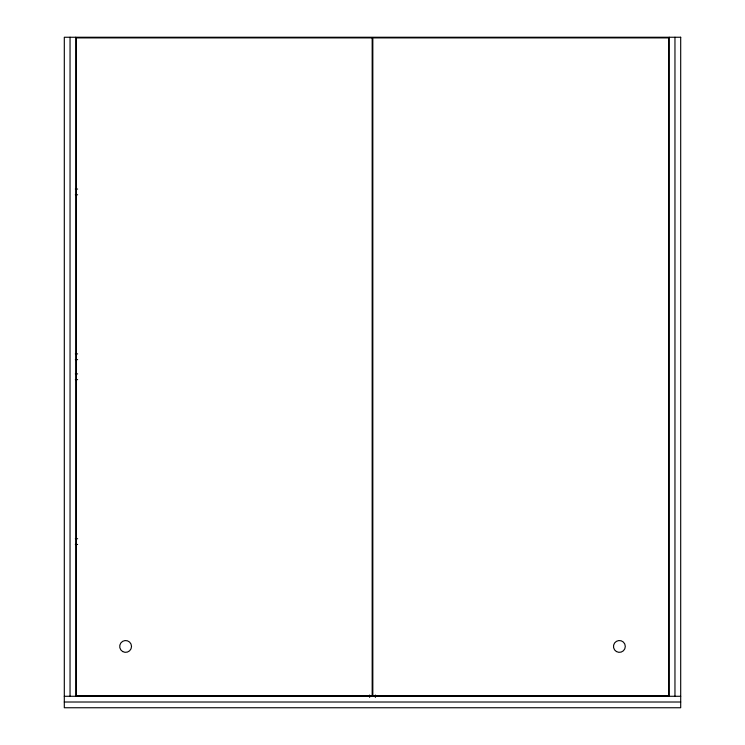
<?xml version="1.0" encoding="UTF-8"?>
<svg xmlns="http://www.w3.org/2000/svg" width="745" height="745" viewBox="0 0 745 745"><rect width="100%" height="100%" fill="white"/><g stroke="black" fill="none" stroke-linecap="round" stroke-linejoin="round"><path stroke-width="1.12" d="M75.319 189.053L77.629 189.053M75.319 194.79L77.629 194.79M75.319 353.894L77.629 353.894M75.319 359.63L77.629 359.63M75.319 373.897L77.629 373.897M75.319 379.633L77.629 379.633M75.319 538.728L77.629 538.728M75.319 544.474L77.629 544.474M64.303 696.277L680.697 696.277M64.303 702.014L680.697 702.014M674.961 37.25L674.961 696.277M669.224 37.25L669.224 696.277M375.368 695.038L375.368 697.367M369.632 695.038L369.632 697.367M75.776 37.25L75.776 696.277M70.039 37.25L70.039 696.277M680.697 37.25L64.303 37.25L64.303 707.75L680.697 707.75L680.697 37.25M372.174 37.902L76.428 37.902L76.428 695.616L372.174 695.616L372.174 37.902M668.572 37.902L372.826 37.902L372.826 695.616L668.572 695.616L668.572 37.902M616.432 651.558A5.904 5.904 0 0 0 625.297 646.437A5.904 5.904 0 0 0 616.432 641.324A5.904 5.904 0 0 0 616.432 651.558M122.655 651.558A5.904 5.904 0 0 0 131.52 646.437A5.904 5.904 0 0 0 122.655 641.324A5.904 5.904 0 0 0 122.655 651.558"/></g></svg>
